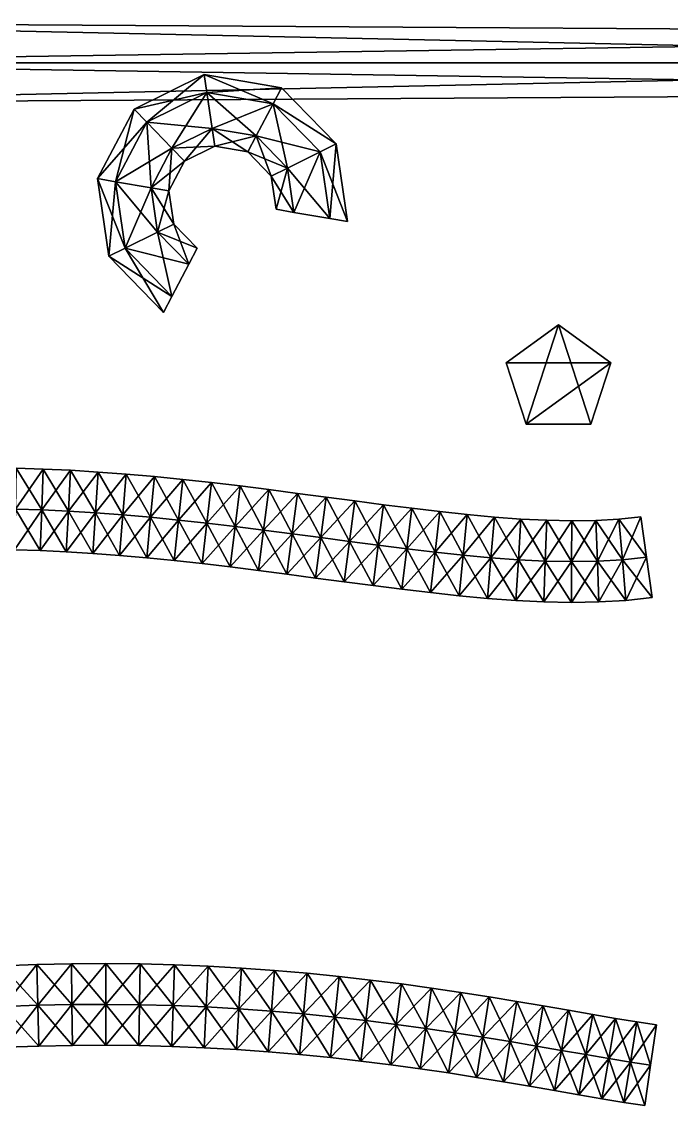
# Model space of a CAD drawing. Extents: x -2.49 to 2.49, y -2.49 to 2.49.
# Drawn here: x 0.542 to 1.378, y 1.074 to 2.491 of the extents above; entities that cross this region are included whole.
import ezdxf

# ---------------------------------------------------------------- set-up
doc = ezdxf.new("R2010")
doc.units = 0

# ---------------------------------------------------------------- blocks, each defined once
blk = doc.blocks.new('Cylinder_028_Cylinder_030')
mesh = blk.add_polyface()
corners = [(1.232215, 2.101517, -0.06096), (1.232214, 2.101517, 0.06096), (1.299467, 2.052655, 0.06096), (1.299466, 2.052655, -0.060959), (1.273778, 1.973595, 0.06096), (1.273778, 1.973595, -0.060959), (1.19065, 1.973595, 0.06096), (1.19065, 1.973595, -0.060959), (1.164962, 2.052655, 0.06096), (1.164962, 2.052655, -0.06096)]
mesh.append_faces([[corners[k] for k in face] for face in [(0, 1, 2), (0, 2, 3), (3, 2, 4), (3, 4, 5), (5, 4, 6), (5, 6, 7), (2, 1, 8), (2, 8, 6), (6, 4, 2), (9, 8, 1), (9, 1, 0), (7, 6, 8), (7, 8, 9), (0, 3, 5), (0, 5, 7), (7, 9, 0)]])
blk = doc.blocks.new('NurbsCircle_NurbsCircle_020')
mesh = blk.add_polyface()
corners = [(0, -2.438564, 0.000015), (-2.438517, -2.438516, 0.000015), (-2.401425, -2.401424, 0.000015), (0, -2.386109, 0.000015), (0, -2.491019, 0.000015), (-2.475608, -2.475608, 0.000015), (0, -2.49102, 0.05247), (-2.475608, -2.475608, 0.05247), (0, -2.491019, 0.104925), (-2.475607, -2.475608, 0.104926), (0, -2.438565, 0.104926), (-2.438517, -2.438516, 0.104925), (0, -2.38611, 0.104926), (-2.401424, -2.401424, 0.104926), (0, -2.386109, 0.05247), (-2.401425, -2.401425, 0.05247), (-2.438565, 0, 0.000015), (-2.386109, 0, 0.000015), (-2.491019, 0, 0.000015), (-2.491019, 0, 0.052471), (-2.491019, 0, 0.104926), (-2.438565, 0, 0.104926), (-2.386109, 0, 0.104926), (-2.386109, 0, 0.052471), (-2.438517, 2.438517, 0.000016), (-2.401424, 2.401424, 0.000015), (-2.475608, 2.475608, 0.000016), (-2.475608, 2.475608, 0.052471), (-2.475608, 2.475608, 0.104926), (-2.438517, 2.438517, 0.104926), (-2.401424, 2.401425, 0.104927), (-2.401424, 2.401424, 0.052471), (0, 2.438565, 0.000016), (0, 2.386109, 0.000016), (0, 2.49102, 0.000016), (0, 2.49102, 0.052471), (0, 2.49102, 0.104927), (0, 2.438565, 0.104926), (0, 2.386109, 0.104926), (0, 2.386109, 0.052471), (2.438517, 2.438516, 0.000016), (2.401425, 2.401424, 0.000016), (2.475608, 2.475608, 0.000016), (2.475608, 2.475608, 0.052471), (2.475607, 2.475608, 0.104926), (2.438517, 2.438516, 0.104926), (2.401425, 2.401424, 0.104926), (2.401425, 2.401424, 0.052472), (2.438565, 0, 0.000015), (2.386109, 0, 0.000015), (2.491019, 0, 0.000015), (2.49102, 0, 0.05247), (2.491019, 0, 0.104926), (2.438565, 0, 0.104926), (2.386109, 0, 0.104926), (2.386109, 0, 0.05247), (2.438516, -2.438517, 0.000015), (2.401424, -2.401424, 0.000015), (2.475608, -2.475607, 0.000015), (2.475608, -2.475607, 0.05247), (2.475608, -2.475607, 0.104925), (2.438516, -2.438517, 0.104926), (2.401425, -2.401425, 0.104926), (2.401425, -2.401425, 0.05247)]
mesh.append_faces([[corners[k] for k in face] for face in [(0, 1, 2), (0, 2, 3), (4, 5, 1), (4, 1, 0), (6, 7, 5), (6, 5, 4), (8, 9, 7), (8, 7, 6), (10, 11, 9), (10, 9, 8), (12, 13, 11), (12, 11, 10), (14, 15, 13), (14, 13, 12), (3, 2, 15), (3, 15, 14), (1, 16, 17), (1, 17, 2), (5, 18, 16), (5, 16, 1), (7, 19, 18), (7, 18, 5), (9, 20, 19), (9, 19, 7), (11, 21, 20), (11, 20, 9), (13, 22, 21), (13, 21, 11), (15, 23, 22), (15, 22, 13), (2, 17, 23), (2, 23, 15), (16, 24, 25), (16, 25, 17), (18, 26, 24), (18, 24, 16), (19, 27, 26), (19, 26, 18), (20, 28, 27), (20, 27, 19), (21, 29, 28), (21, 28, 20), (22, 30, 29), (22, 29, 21), (23, 31, 30), (23, 30, 22), (17, 25, 31), (17, 31, 23), (24, 32, 33), (24, 33, 25), (26, 34, 32), (26, 32, 24), (27, 35, 34), (27, 34, 26), (28, 36, 35), (28, 35, 27), (29, 37, 36), (29, 36, 28), (30, 38, 37), (30, 37, 29), (31, 39, 38), (31, 38, 30), (25, 33, 39), (25, 39, 31), (32, 40, 41), (32, 41, 33), (34, 42, 40), (34, 40, 32), (35, 43, 42), (35, 42, 34), (36, 44, 43), (36, 43, 35), (37, 45, 44), (37, 44, 36), (38, 46, 45), (38, 45, 37), (39, 47, 46), (39, 46, 38), (33, 41, 47), (33, 47, 39), (40, 48, 49), (40, 49, 41), (42, 50, 48), (42, 48, 40), (43, 51, 50), (43, 50, 42), (44, 52, 51), (44, 51, 43), (45, 53, 52), (45, 52, 44), (46, 54, 53), (46, 53, 45), (47, 55, 54), (47, 54, 46), (41, 49, 55), (41, 55, 47), (48, 56, 57), (48, 57, 49), (50, 58, 56), (50, 56, 48), (51, 59, 58), (51, 58, 50), (52, 60, 59), (52, 59, 51), (53, 61, 60), (53, 60, 52), (54, 62, 61), (54, 61, 53), (55, 63, 62), (55, 62, 54), (49, 57, 63), (49, 63, 55), (56, 0, 3), (56, 3, 57), (58, 4, 0), (58, 0, 56), (59, 6, 4), (59, 4, 58), (60, 8, 6), (60, 6, 59), (61, 10, 8), (61, 8, 60), (62, 12, 10), (62, 10, 61), (63, 14, 12), (63, 12, 62), (57, 3, 14), (57, 14, 63)]])
blk = doc.blocks.new('NurbsPath_016_NurbsPath_017')
mesh = blk.add_polyface()
corners = [(0.429172, 1.219819, -0.000901), (0.473678, 1.222598, -0.000901), (0.47659, 1.170223, -0.000901), (0.425569, 1.272151, -0.000901), (0.470765, 1.274972, -0.000901), (0.425569, 1.272151, 0.051555), (0.470765, 1.274972, 0.051555), (0.425569, 1.272151, 0.10401), (0.470765, 1.274972, 0.10401), (0.429172, 1.219819, 0.10401), (0.473677, 1.222598, 0.10401), (0.432775, 1.167488, 0.10401), (0.47659, 1.170223, 0.10401), (0.432775, 1.167488, 0.051555), (0.47659, 1.170223, 0.051555), (0.432775, 1.167488, -0.000901), (0.518021, 1.224762, -0.000901), (0.520206, 1.172352, -0.000901), (0.515836, 1.277172, -0.000901), (0.515836, 1.277172, 0.051555), (0.515836, 1.277172, 0.10401), (0.518021, 1.224762, 0.10401), (0.520206, 1.172352, 0.10401), (0.520205, 1.172352, 0.051555), (0.562176, 1.226288, -0.000901), (0.563603, 1.173852, -0.000901), (0.56075, 1.278724, -0.000901), (0.56075, 1.278724, 0.051555), (0.56075, 1.278724, 0.10401), (0.562176, 1.226288, 0.10401), (0.563603, 1.173851, 0.10401), (0.563603, 1.173852, 0.051555), (0.606758, 1.174708, -0.000901), (0.606111, 1.22716, -0.000901), (0.605466, 1.279612, -0.000901), (0.605466, 1.279611, 0.051555), (0.605466, 1.279611, 0.10401), (0.606111, 1.22716, 0.10401), (0.606758, 1.174708, 0.10401)]
mesh.append_faces([[corners[k] for k in face] for face in [(0, 1, 2), (3, 4, 1), (5, 6, 4), (7, 8, 6), (9, 10, 8), (11, 12, 10), (13, 14, 12), (15, 2, 14), (1, 16, 17), (1, 17, 2), (4, 18, 16), (4, 16, 1), (6, 19, 18), (6, 18, 4), (8, 20, 19), (8, 19, 6), (10, 21, 20), (10, 20, 8), (12, 22, 21), (12, 21, 10), (14, 23, 22), (14, 22, 12), (2, 17, 23), (2, 23, 14), (16, 24, 25), (16, 25, 17), (18, 26, 24), (18, 24, 16), (19, 27, 26), (19, 26, 18), (20, 28, 27), (20, 27, 19), (21, 29, 28), (21, 28, 20), (22, 30, 29), (22, 29, 21), (23, 31, 30), (23, 30, 22), (17, 25, 31), (17, 31, 23), (24, 32, 25), (26, 33, 24), (27, 34, 26), (28, 35, 27), (29, 36, 28), (30, 37, 29), (31, 38, 30)]])
mesh = blk.add_polyface()
corners = [(0.562176, 1.226288, -0.000901), (0.606111, 1.22716, -0.000901), (0.606758, 1.174708, -0.000901), (0.56075, 1.278724, -0.000901), (0.605466, 1.279612, -0.000901), (0.56075, 1.278724, 0.051555), (0.605466, 1.279611, 0.051555), (0.56075, 1.278724, 0.10401), (0.605466, 1.279611, 0.10401), (0.562176, 1.226288, 0.10401), (0.606111, 1.22716, 0.10401), (0.563603, 1.173851, 0.10401), (0.606758, 1.174708, 0.10401), (0.563603, 1.173852, 0.051555), (0.606758, 1.174709, 0.051555), (0.563603, 1.173852, -0.000901), (0.649791, 1.227369, -0.000901), (0.649642, 1.174914, -0.000901), (0.64994, 1.279824, -0.000901), (0.649941, 1.279824, 0.051555), (0.64994, 1.279824, 0.10401), (0.649791, 1.227369, 0.10401), (0.649642, 1.174914, 0.10401), (0.649642, 1.174914, 0.051555), (0.693175, 1.226914, -0.000901), (0.692222, 1.174467, -0.000901), (0.694127, 1.279361, -0.000901), (0.694127, 1.279361, 0.051555), (0.694127, 1.27936, 0.10401), (0.693175, 1.226914, 0.10401), (0.692222, 1.174467, 0.10401), (0.692222, 1.174467, 0.051555), (0.73446, 1.173375, -0.000901), (0.736217, 1.225802, -0.000901), (0.737974, 1.278228, 0.10401), (0.736217, 1.225802, 0.10401), (0.734461, 1.173375, 0.10401), (0.734461, 1.173375, 0.051555)]
mesh.append_faces([[corners[k] for k in face] for face in [(0, 1, 2), (3, 4, 1), (5, 6, 4), (7, 8, 6), (9, 10, 8), (11, 12, 10), (13, 14, 12), (15, 2, 14), (15, 14, 13), (1, 16, 17), (1, 17, 2), (4, 18, 16), (4, 16, 1), (6, 19, 18), (6, 18, 4), (8, 20, 19), (8, 19, 6), (10, 21, 20), (10, 20, 8), (12, 22, 21), (12, 21, 10), (14, 23, 22), (14, 22, 12), (2, 17, 23), (2, 23, 14), (16, 24, 25), (16, 25, 17), (18, 26, 24), (18, 24, 16), (19, 27, 26), (19, 26, 18), (20, 28, 27), (20, 27, 19), (21, 29, 28), (21, 28, 20), (22, 30, 29), (22, 29, 21), (23, 31, 30), (23, 30, 22), (17, 25, 31), (17, 31, 23), (24, 32, 25), (26, 33, 24), (29, 34, 28), (30, 35, 29), (31, 36, 30), (25, 37, 31)]])
mesh = blk.add_polyface()
corners = [(0.693175, 1.226914, -0.000901), (0.736217, 1.225802, -0.000901), (0.73446, 1.173375, -0.000901), (0.694127, 1.279361, -0.000901), (0.737974, 1.278228, -0.000901), (0.694127, 1.279361, 0.051555), (0.737974, 1.278228, 0.051555), (0.694127, 1.27936, 0.10401), (0.737974, 1.278228, 0.10401), (0.693175, 1.226914, 0.10401), (0.736217, 1.225802, 0.10401), (0.692222, 1.174467, 0.10401), (0.734461, 1.173375, 0.10401), (0.692222, 1.174467, 0.051555), (0.734461, 1.173375, 0.051555), (0.692222, 1.174467, -0.000901), (0.77887, 1.224045, -0.000901), (0.776315, 1.171652, -0.000901), (0.781424, 1.276439, -0.000901), (0.781424, 1.276439, 0.051555), (0.781424, 1.276439, 0.10401), (0.77887, 1.224046, 0.10401), (0.776316, 1.171652, 0.10401), (0.776315, 1.171652, 0.051555), (0.821079, 1.221667, -0.000901), (0.817739, 1.169318, -0.000901), (0.824418, 1.274017, -0.000901), (0.824418, 1.274016, 0.051555), (0.824418, 1.274017, 0.10401), (0.821079, 1.221667, 0.10401), (0.817739, 1.169318, 0.10401), (0.817739, 1.169318, 0.051555), (0.858681, 1.166402, -0.000901), (0.862785, 1.218696, -0.000901), (0.862785, 1.218696, 0.10401), (0.858681, 1.166401, 0.10401), (0.858681, 1.166401, 0.051555)]
mesh.append_faces([[corners[k] for k in face] for face in [(0, 1, 2), (3, 4, 1), (5, 6, 4), (5, 4, 3), (7, 8, 6), (7, 6, 5), (9, 10, 8), (11, 12, 10), (13, 14, 12), (15, 2, 14), (1, 16, 17), (1, 17, 2), (4, 18, 16), (4, 16, 1), (6, 19, 18), (6, 18, 4), (8, 20, 19), (8, 19, 6), (10, 21, 20), (10, 20, 8), (12, 22, 21), (12, 21, 10), (14, 23, 22), (14, 22, 12), (2, 17, 23), (2, 23, 14), (16, 24, 25), (16, 25, 17), (18, 26, 24), (18, 24, 16), (19, 27, 26), (19, 26, 18), (20, 28, 27), (20, 27, 19), (21, 29, 28), (21, 28, 20), (22, 30, 29), (22, 29, 21), (23, 31, 30), (23, 30, 22), (17, 25, 31), (17, 31, 23), (24, 32, 25), (26, 33, 24), (30, 34, 29), (31, 35, 30), (25, 36, 31)]])
mesh = blk.add_polyface()
corners = [(0.821079, 1.221667, -0.000901), (0.862785, 1.218696, -0.000901), (0.858681, 1.166402, -0.000901), (0.824418, 1.274017, -0.000901), (0.86689, 1.270991, -0.000901), (0.824418, 1.274016, 0.051555), (0.866889, 1.270991, 0.051555), (0.824418, 1.274017, 0.10401), (0.86689, 1.270991, 0.10401), (0.821079, 1.221667, 0.10401), (0.862785, 1.218696, 0.10401), (0.817739, 1.169318, 0.10401), (0.858681, 1.166401, 0.10401), (0.817739, 1.169318, 0.051555), (0.858681, 1.166401, 0.051555), (0.817739, 1.169318, -0.000901), (0.903927, 1.215168, -0.000901), (0.899084, 1.162937, -0.000901), (0.90877, 1.2674, -0.000901), (0.90877, 1.2674, 0.051555), (0.90877, 1.2674, 0.10401), (0.903927, 1.215169, 0.10401), (0.899084, 1.162937, 0.10401), (0.899084, 1.162937, 0.051555), (0.944437, 1.211128, -0.000901), (0.938889, 1.158968, -0.000901), (0.949986, 1.26329, -0.000901), (0.949986, 1.26329, 0.051555), (0.949986, 1.26329, 0.10401), (0.944437, 1.211128, 0.10401), (0.938889, 1.158968, 0.10401), (0.938888, 1.158968, 0.051555), (0.978029, 1.154542, -0.000901), (0.984244, 1.206629, 0.10401), (0.978029, 1.154543, 0.10401), (0.97803, 1.154543, 0.051555)]
mesh.append_faces([[corners[k] for k in face] for face in [(0, 1, 2), (3, 4, 1), (5, 6, 4), (5, 4, 3), (7, 8, 6), (7, 6, 5), (9, 10, 8), (9, 8, 7), (11, 12, 10), (13, 14, 12), (15, 2, 14), (1, 16, 17), (1, 17, 2), (4, 18, 16), (4, 16, 1), (6, 19, 18), (6, 18, 4), (8, 20, 19), (8, 19, 6), (10, 21, 20), (10, 20, 8), (12, 22, 21), (12, 21, 10), (14, 23, 22), (14, 22, 12), (2, 17, 23), (2, 23, 14), (16, 24, 25), (16, 25, 17), (18, 26, 24), (18, 24, 16), (19, 27, 26), (19, 26, 18), (20, 28, 27), (20, 27, 19), (21, 29, 28), (21, 28, 20), (22, 30, 29), (22, 29, 21), (23, 31, 30), (23, 30, 22), (17, 25, 31), (17, 31, 23), (24, 32, 25), (30, 33, 29), (31, 34, 30), (25, 35, 31)]])
mesh = blk.add_polyface()
corners = [(0.944437, 1.211128, -0.000901), (0.984244, 1.206629, -0.000901), (0.978029, 1.154542, -0.000901), (0.949986, 1.26329, -0.000901), (0.990459, 1.258715, -0.000901), (0.949986, 1.26329, 0.051555), (0.990459, 1.258715, 0.051555), (0.949986, 1.26329, 0.10401), (0.990458, 1.258715, 0.10401), (0.944437, 1.211128, 0.10401), (0.984244, 1.206629, 0.10401), (0.938889, 1.158968, 0.10401), (0.978029, 1.154543, 0.10401), (0.938888, 1.158968, 0.051555), (0.97803, 1.154543, 0.051555), (0.938889, 1.158968, -0.000901), (1.023272, 1.201727, -0.000901), (1.016439, 1.149719, -0.000901), (1.030104, 1.253736, -0.000901), (1.030104, 1.253736, 0.051555), (1.030104, 1.253737, 0.10401), (1.023272, 1.201727, 0.10401), (1.016439, 1.149719, 0.10401), (1.016439, 1.149719, 0.051555), (1.061439, 1.196492, -0.000901), (1.054044, 1.14456, -0.000901), (1.068834, 1.248423, -0.0009), (1.068834, 1.248423, 0.051555), (1.068834, 1.248423, 0.10401), (1.061439, 1.196492, 0.10401), (1.054043, 1.14456, 0.10401), (1.054043, 1.14456, 0.051555), (1.090768, 1.139138, -0.000901), (1.090768, 1.139138, 0.10401), (1.090768, 1.139138, 0.051555)]
mesh.append_faces([[corners[k] for k in face] for face in [(0, 1, 2), (3, 4, 1), (3, 1, 0), (5, 6, 4), (5, 4, 3), (7, 8, 6), (7, 6, 5), (9, 10, 8), (9, 8, 7), (11, 12, 10), (13, 14, 12), (15, 2, 14), (1, 16, 17), (1, 17, 2), (4, 18, 16), (4, 16, 1), (6, 19, 18), (6, 18, 4), (8, 20, 19), (8, 19, 6), (10, 21, 20), (10, 20, 8), (12, 22, 21), (12, 21, 10), (14, 23, 22), (14, 22, 12), (2, 17, 23), (2, 23, 14), (16, 24, 25), (16, 25, 17), (18, 26, 24), (18, 24, 16), (19, 27, 26), (19, 26, 18), (20, 28, 27), (20, 27, 19), (21, 29, 28), (21, 28, 20), (22, 30, 29), (22, 29, 21), (23, 31, 30), (23, 30, 22), (17, 25, 31), (17, 31, 23), (24, 32, 25), (31, 33, 30), (25, 34, 31)]])
mesh = blk.add_polyface()
corners = [(1.061439, 1.196492, -0.000901), (1.098661, 1.190996, -0.000901), (1.090768, 1.139138, -0.000901), (1.068834, 1.248423, -0.0009), (1.106554, 1.242855, -0.000901), (1.068834, 1.248423, 0.051555), (1.106554, 1.242855, 0.051555), (1.068834, 1.248423, 0.10401), (1.106554, 1.242855, 0.10401), (1.061439, 1.196492, 0.10401), (1.098661, 1.190996, 0.10401), (1.054043, 1.14456, 0.10401), (1.090768, 1.139138, 0.10401), (1.054043, 1.14456, 0.051555), (1.090768, 1.139138, 0.051555), (1.054044, 1.14456, -0.000901), (1.134848, 1.185323, -0.000901), (1.126533, 1.133531, -0.000901), (1.143164, 1.237115, -0.000901), (1.143164, 1.237115, 0.051555), (1.143164, 1.237115, 0.10401), (1.134848, 1.185323, 0.10401), (1.126533, 1.133531, 0.10401), (1.126532, 1.133531, 0.051555), (1.169907, 1.179561, -0.0009), (1.161256, 1.127824, -0.000901), (1.178558, 1.231298, -0.0009), (1.178558, 1.231298, 0.051554), (1.178558, 1.231298, 0.10401), (1.169907, 1.179561, 0.10401), (1.161256, 1.127824, 0.10401), (1.161257, 1.127823, 0.051555), (1.194858, 1.12211, 0.10401), (1.194858, 1.12211, 0.051555)]
mesh.append_faces([[corners[k] for k in face] for face in [(0, 1, 2), (3, 4, 1), (3, 1, 0), (5, 6, 4), (5, 4, 3), (7, 8, 6), (7, 6, 5), (9, 10, 8), (9, 8, 7), (11, 12, 10), (11, 10, 9), (13, 14, 12), (15, 2, 14), (1, 16, 17), (1, 17, 2), (4, 18, 16), (4, 16, 1), (6, 19, 18), (6, 18, 4), (8, 20, 19), (8, 19, 6), (10, 21, 20), (10, 20, 8), (12, 22, 21), (12, 21, 10), (14, 23, 22), (14, 22, 12), (2, 17, 23), (2, 23, 14), (16, 24, 25), (16, 25, 17), (18, 26, 24), (18, 24, 16), (19, 27, 26), (19, 26, 18), (20, 28, 27), (20, 27, 19), (21, 29, 28), (21, 28, 20), (22, 30, 29), (22, 29, 21), (23, 31, 30), (23, 30, 22), (17, 25, 31), (17, 31, 23), (31, 32, 30), (25, 33, 31)]])
mesh = blk.add_polyface()
corners = [(1.169907, 1.179561, -0.0009), (1.203739, 1.173808, -0.000901), (1.194858, 1.12211, -0.0009), (1.161256, 1.127824, -0.000901), (1.178558, 1.231298, -0.0009), (1.21262, 1.225506, -0.000901), (1.178558, 1.231298, 0.051554), (1.21262, 1.225506, 0.051555), (1.178558, 1.231298, 0.10401), (1.21262, 1.225506, 0.10401), (1.169907, 1.179561, 0.10401), (1.203739, 1.173808, 0.10401), (1.161256, 1.127824, 0.10401), (1.194858, 1.12211, 0.10401), (1.161257, 1.127823, 0.051555), (1.194858, 1.12211, 0.051555), (1.236241, 1.168168, -0.000901), (1.227253, 1.116488, -0.0009), (1.245229, 1.219847, -0.0009), (1.245229, 1.219847, 0.051554), (1.245229, 1.219847, 0.10401), (1.236241, 1.168168, 0.10401), (1.227253, 1.116488, 0.10401), (1.227253, 1.116488, 0.051555), (1.267306, 1.162753, -0.000901), (1.258362, 1.111066, -0.0009), (1.27625, 1.214441, -0.000901), (1.27625, 1.214441, 0.051555), (1.276249, 1.21444, 0.10401), (1.267306, 1.162753, 0.10401), (1.258363, 1.111066, 0.10401), (1.258362, 1.111066, 0.051554), (1.28811, 1.105956, 0.051555)]
mesh.append_faces([[corners[k] for k in face] for face in [(0, 1, 2), (0, 2, 3), (4, 5, 1), (4, 1, 0), (6, 7, 5), (6, 5, 4), (8, 9, 7), (8, 7, 6), (10, 11, 9), (10, 9, 8), (12, 13, 11), (12, 11, 10), (14, 15, 13), (3, 2, 15), (1, 16, 17), (1, 17, 2), (5, 18, 16), (5, 16, 1), (7, 19, 18), (7, 18, 5), (9, 20, 19), (9, 19, 7), (11, 21, 20), (11, 20, 9), (13, 22, 21), (13, 21, 11), (15, 23, 22), (15, 22, 13), (2, 17, 23), (2, 23, 15), (16, 24, 25), (16, 25, 17), (18, 26, 24), (18, 24, 16), (19, 27, 26), (19, 26, 18), (20, 28, 27), (20, 27, 19), (21, 29, 28), (21, 28, 20), (22, 30, 29), (22, 29, 21), (23, 31, 30), (23, 30, 22), (17, 25, 31), (17, 31, 23), (25, 32, 31)]])
mesh = blk.add_polyface()
corners = [(1.267306, 1.162753, -0.000901), (1.296821, 1.157684, -0.000901), (1.28811, 1.105957, -0.000901), (1.258362, 1.111066, -0.0009), (1.27625, 1.214441, -0.000901), (1.305533, 1.20941, -0.000901), (1.27625, 1.214441, 0.051555), (1.305533, 1.20941, 0.051554), (1.276249, 1.21444, 0.10401), (1.305533, 1.209411, 0.10401), (1.267306, 1.162753, 0.10401), (1.296821, 1.157683, 0.10401), (1.258363, 1.111066, 0.10401), (1.28811, 1.105956, 0.10401), (1.258362, 1.111066, 0.051554), (1.28811, 1.105956, 0.051555), (1.324671, 1.153086, -0.0009), (1.316431, 1.101282, -0.000901), (1.332912, 1.20489, -0.000901), (1.332912, 1.20489, 0.051555), (1.332912, 1.20489, 0.10401), (1.324671, 1.153086, 0.10401), (1.31643, 1.101282, 0.10401), (1.316431, 1.101282, 0.051555), (1.350735, 1.149096, -0.000901), (1.343215, 1.097183, -0.0009), (1.358254, 1.20101, -0.000901), (1.358254, 1.20101, 0.051555), (1.358254, 1.20101, 0.10401), (1.350735, 1.149096, 0.10401), (1.343215, 1.097182, 0.10401), (1.343215, 1.097183, 0.051555)]
mesh.append_faces([[corners[k] for k in face] for face in [(0, 1, 2), (0, 2, 3), (4, 5, 1), (4, 1, 0), (6, 7, 5), (6, 5, 4), (8, 9, 7), (8, 7, 6), (10, 11, 9), (10, 9, 8), (12, 13, 11), (12, 11, 10), (14, 15, 13), (14, 13, 12), (3, 2, 15), (1, 16, 17), (1, 17, 2), (5, 18, 16), (5, 16, 1), (7, 19, 18), (7, 18, 5), (9, 20, 19), (9, 19, 7), (11, 21, 20), (11, 20, 9), (13, 22, 21), (13, 21, 11), (15, 23, 22), (15, 22, 13), (2, 17, 23), (2, 23, 15), (16, 24, 25), (16, 25, 17), (18, 26, 24), (18, 24, 16), (19, 27, 26), (19, 26, 18), (20, 28, 27), (20, 27, 19), (21, 29, 28), (21, 28, 20), (22, 30, 29), (22, 29, 21), (23, 31, 30), (23, 30, 22), (17, 25, 31), (17, 31, 23)]])
blk = doc.blocks.new('NurbsPath_018_NurbsPath_019')
mesh = blk.add_polyface()
corners = [(0.499901, 1.86491, -0.000901), (0.533359, 1.864522, -0.000901), (0.532299, 1.812077, -0.000901), (0.500039, 1.917364, -0.000901), (0.534419, 1.916967, -0.000901), (0.500039, 1.917365, 0.051555), (0.534419, 1.916968, 0.051555), (0.500039, 1.917365, 0.10401), (0.534419, 1.916967, 0.10401), (0.499901, 1.86491, 0.10401), (0.533359, 1.864523, 0.10401), (0.499764, 1.812455, 0.10401), (0.532299, 1.812079, 0.10401), (0.499764, 1.812454, 0.051555), (0.532299, 1.812078, 0.051555), (0.499764, 1.812454, -0.000901), (0.567293, 1.863543, -0.000901), (0.565349, 1.811125, -0.000901), (0.569237, 1.915963, -0.000901), (0.569237, 1.915963, 0.051555), (0.569237, 1.915963, 0.10401), (0.567293, 1.863544, 0.10401), (0.565349, 1.811125, 0.10401), (0.565349, 1.811125, 0.051555), (0.601687, 1.861985, -0.000901), (0.598906, 1.809603, -0.000901), (0.604467, 1.914367, -0.000901), (0.604467, 1.914367, 0.051555), (0.604467, 1.914367, 0.10401), (0.601687, 1.861985, 0.10401), (0.598907, 1.809603, 0.10401), (0.598906, 1.809603, 0.051555), (0.632958, 1.807532, -0.000901), (0.636517, 1.859866, -0.000901), (0.640076, 1.912201, -0.000901), (0.640076, 1.9122, 0.10401), (0.636517, 1.859866, 0.10401), (0.632958, 1.807532, 0.10401), (0.632958, 1.807532, 0.051555)]
mesh.append_faces([[corners[k] for k in face] for face in [(0, 1, 2), (3, 4, 1), (5, 6, 4), (7, 8, 6), (9, 10, 8), (11, 12, 10), (13, 14, 12), (15, 2, 14), (1, 16, 17), (1, 17, 2), (4, 18, 16), (4, 16, 1), (6, 19, 18), (6, 18, 4), (8, 20, 19), (8, 19, 6), (10, 21, 20), (10, 20, 8), (12, 22, 21), (12, 21, 10), (14, 23, 22), (14, 22, 12), (2, 17, 23), (2, 23, 14), (16, 24, 25), (16, 25, 17), (18, 26, 24), (18, 24, 16), (19, 27, 26), (19, 26, 18), (20, 28, 27), (20, 27, 19), (21, 29, 28), (21, 28, 20), (22, 30, 29), (22, 29, 21), (23, 31, 30), (23, 30, 22), (17, 25, 31), (17, 31, 23), (24, 32, 25), (26, 33, 24), (27, 34, 26), (29, 35, 28), (30, 36, 29), (31, 37, 30), (25, 38, 31)]])
mesh = blk.add_polyface()
corners = [(0.601687, 1.861985, -0.000901), (0.636517, 1.859866, -0.000901), (0.632958, 1.807532, -0.000901), (0.604467, 1.914367, -0.000901), (0.640076, 1.912201, -0.000901), (0.604467, 1.914367, 0.051555), (0.640076, 1.912201, 0.051555), (0.604467, 1.914367, 0.10401), (0.640076, 1.9122, 0.10401), (0.601687, 1.861985, 0.10401), (0.636517, 1.859866, 0.10401), (0.598907, 1.809603, 0.10401), (0.632958, 1.807532, 0.10401), (0.598906, 1.809603, 0.051555), (0.632958, 1.807532, 0.051555), (0.598906, 1.809603, -0.000901), (0.671756, 1.857216, -0.000901), (0.667482, 1.804935, -0.000901), (0.67603, 1.909496, -0.000901), (0.67603, 1.909497, 0.051555), (0.67603, 1.909497, 0.10401), (0.671756, 1.857216, 0.10401), (0.667482, 1.804935, 0.10401), (0.667482, 1.804935, 0.051555), (0.707371, 1.85407, -0.000901), (0.702453, 1.801846, -0.000901), (0.712289, 1.906295, -0.000901), (0.712289, 1.906295, 0.051555), (0.712289, 1.906295, 0.10401), (0.707371, 1.854071, 0.10401), (0.702453, 1.801846, 0.10401), (0.702453, 1.801846, 0.051555), (0.737841, 1.798306, -0.000901), (0.743325, 1.850474, -0.000901), (0.748807, 1.902643, 0.10401), (0.743325, 1.850474, 0.10401), (0.737841, 1.798306, 0.10401), (0.737841, 1.798306, 0.051555)]
mesh.append_faces([[corners[k] for k in face] for face in [(0, 1, 2), (3, 4, 1), (5, 6, 4), (7, 8, 6), (7, 6, 5), (9, 10, 8), (11, 12, 10), (13, 14, 12), (15, 2, 14), (1, 16, 17), (1, 17, 2), (4, 18, 16), (4, 16, 1), (6, 19, 18), (6, 18, 4), (8, 20, 19), (8, 19, 6), (10, 21, 20), (10, 20, 8), (12, 22, 21), (12, 21, 10), (14, 23, 22), (14, 22, 12), (2, 17, 23), (2, 23, 14), (16, 24, 25), (16, 25, 17), (18, 26, 24), (18, 24, 16), (19, 27, 26), (19, 26, 18), (20, 28, 27), (20, 27, 19), (21, 29, 28), (21, 28, 20), (22, 30, 29), (22, 29, 21), (23, 31, 30), (23, 30, 22), (17, 25, 31), (17, 31, 23), (24, 32, 25), (26, 33, 24), (29, 34, 28), (30, 35, 29), (31, 36, 30), (25, 37, 31)]])
mesh = blk.add_polyface()
corners = [(0.707371, 1.85407, -0.000901), (0.743325, 1.850474, -0.000901), (0.737841, 1.798306, -0.000901), (0.712289, 1.906295, -0.000901), (0.748807, 1.902643, -0.000901), (0.712289, 1.906295, 0.051555), (0.748808, 1.902643, 0.051555), (0.712289, 1.906295, 0.10401), (0.748807, 1.902643, 0.10401), (0.707371, 1.854071, 0.10401), (0.743325, 1.850474, 0.10401), (0.702453, 1.801846, 0.10401), (0.737841, 1.798306, 0.10401), (0.702453, 1.801846, 0.051555), (0.737841, 1.798306, 0.051555), (0.702453, 1.801846, -0.000901), (0.779573, 1.84648, -0.000901), (0.773608, 1.794364, -0.000901), (0.785538, 1.898595, -0.000901), (0.785538, 1.898595, 0.051555), (0.785538, 1.898596, 0.10401), (0.779573, 1.84648, 0.10401), (0.773608, 1.794365, 0.10401), (0.773609, 1.794364, 0.051555), (0.81607, 1.842147, -0.000901), (0.809714, 1.790079, -0.000901), (0.822425, 1.894217, -0.0009), (0.822425, 1.894217, 0.051555), (0.822425, 1.894217, 0.10401), (0.81607, 1.842147, 0.10401), (0.809715, 1.790079, 0.10401), (0.809715, 1.790079, 0.051554), (0.846113, 1.785514, -0.000901), (0.852761, 1.837547, -0.000901), (0.852761, 1.837546, 0.10401), (0.846112, 1.785514, 0.10401), (0.846112, 1.785514, 0.051555)]
mesh.append_faces([[corners[k] for k in face] for face in [(0, 1, 2), (3, 4, 1), (5, 6, 4), (5, 4, 3), (7, 8, 6), (7, 6, 5), (9, 10, 8), (11, 12, 10), (13, 14, 12), (15, 2, 14), (1, 16, 17), (1, 17, 2), (4, 18, 16), (4, 16, 1), (6, 19, 18), (6, 18, 4), (8, 20, 19), (8, 19, 6), (10, 21, 20), (10, 20, 8), (12, 22, 21), (12, 21, 10), (14, 23, 22), (14, 22, 12), (2, 17, 23), (2, 23, 14), (16, 24, 25), (16, 25, 17), (18, 26, 24), (18, 24, 16), (19, 27, 26), (19, 26, 18), (20, 28, 27), (20, 27, 19), (21, 29, 28), (21, 28, 20), (22, 30, 29), (22, 29, 21), (23, 31, 30), (23, 30, 22), (17, 25, 31), (17, 31, 23), (24, 32, 25), (26, 33, 24), (30, 34, 29), (31, 35, 30), (25, 36, 31)]])
mesh = blk.add_polyface()
corners = [(0.81607, 1.842147, -0.000901), (0.852761, 1.837547, -0.000901), (0.846113, 1.785514, -0.000901), (0.822425, 1.894217, -0.0009), (0.85941, 1.889579, -0.000901), (0.822425, 1.894217, 0.051555), (0.85941, 1.889579, 0.051555), (0.822425, 1.894217, 0.10401), (0.85941, 1.889579, 0.10401), (0.81607, 1.842147, 0.10401), (0.852761, 1.837546, 0.10401), (0.809715, 1.790079, 0.10401), (0.846112, 1.785514, 0.10401), (0.809715, 1.790079, 0.051554), (0.846112, 1.785514, 0.051555), (0.809714, 1.790079, -0.000901), (0.88959, 1.832753, -0.000901), (0.882752, 1.780745, -0.000901), (0.896427, 1.884761, -0.0009), (0.896427, 1.884761, 0.051555), (0.896428, 1.884761, 0.10401), (0.88959, 1.832753, 0.10401), (0.882752, 1.780745, 0.10401), (0.882752, 1.780745, 0.051555), (0.926493, 1.827852, -0.000901), (0.919578, 1.775855, -0.0009), (0.933407, 1.87985, -0.000901), (0.933407, 1.879851, 0.051555), (0.933407, 1.879851, 0.10401), (0.926493, 1.827852, 0.10401), (0.919579, 1.775855, 0.10401), (0.919578, 1.775854, 0.051555), (0.956533, 1.770934, -0.000901), (0.963403, 1.822938, 0.10401), (0.956533, 1.770934, 0.10401), (0.956533, 1.770935, 0.051555)]
mesh.append_faces([[corners[k] for k in face] for face in [(0, 1, 2), (3, 4, 1), (5, 6, 4), (5, 4, 3), (7, 8, 6), (7, 6, 5), (9, 10, 8), (9, 8, 7), (11, 12, 10), (13, 14, 12), (15, 2, 14), (1, 16, 17), (1, 17, 2), (4, 18, 16), (4, 16, 1), (6, 19, 18), (6, 18, 4), (8, 20, 19), (8, 19, 6), (10, 21, 20), (10, 20, 8), (12, 22, 21), (12, 21, 10), (14, 23, 22), (14, 22, 12), (2, 17, 23), (2, 23, 14), (16, 24, 25), (16, 25, 17), (18, 26, 24), (18, 24, 16), (19, 27, 26), (19, 26, 18), (20, 28, 27), (20, 27, 19), (21, 29, 28), (21, 28, 20), (22, 30, 29), (22, 29, 21), (23, 31, 30), (23, 30, 22), (17, 25, 31), (17, 31, 23), (24, 32, 25), (30, 33, 29), (31, 34, 30), (25, 35, 31)]])
mesh = blk.add_polyface()
corners = [(0.926493, 1.827852, -0.000901), (0.963403, 1.822938, -0.000901), (0.956533, 1.770934, -0.000901), (0.933407, 1.87985, -0.000901), (0.970272, 1.874941, -0.000901), (0.933407, 1.879851, 0.051555), (0.970272, 1.874942, 0.051555), (0.933407, 1.879851, 0.10401), (0.970272, 1.874941, 0.10401), (0.926493, 1.827852, 0.10401), (0.963403, 1.822938, 0.10401), (0.919579, 1.775855, 0.10401), (0.956533, 1.770934, 0.10401), (0.919578, 1.775854, 0.051555), (0.956533, 1.770935, 0.051555), (0.919578, 1.775855, -0.0009), (1.000246, 1.81811, -0.000901), (0.993555, 1.766084, -0.000901), (1.006937, 1.870137, -0.000901), (1.006937, 1.870137, 0.051555), (1.006938, 1.870137, 0.10401), (1.000246, 1.81811, 0.10401), (0.993555, 1.766084, 0.10401), (0.993555, 1.766084, 0.051555), (1.036946, 1.813479, -0.000901), (1.030579, 1.761412, -0.000901), (1.043313, 1.865547, -0.000901), (1.043313, 1.865547, 0.051555), (1.043313, 1.865547, 0.10401), (1.036946, 1.81348, 0.10401), (1.030579, 1.761411, 0.10401), (1.030579, 1.761412, 0.051555), (1.067538, 1.757037, -0.000901), (1.067538, 1.757037, 0.10401), (1.067538, 1.757037, 0.051555)]
mesh.append_faces([[corners[k] for k in face] for face in [(0, 1, 2), (3, 4, 1), (3, 1, 0), (5, 6, 4), (5, 4, 3), (7, 8, 6), (7, 6, 5), (9, 10, 8), (9, 8, 7), (11, 12, 10), (13, 14, 12), (15, 2, 14), (1, 16, 17), (1, 17, 2), (4, 18, 16), (4, 16, 1), (6, 19, 18), (6, 18, 4), (8, 20, 19), (8, 19, 6), (10, 21, 20), (10, 20, 8), (12, 22, 21), (12, 21, 10), (14, 23, 22), (14, 22, 12), (2, 17, 23), (2, 23, 14), (16, 24, 25), (16, 25, 17), (18, 26, 24), (18, 24, 16), (19, 27, 26), (19, 26, 18), (20, 28, 27), (20, 27, 19), (21, 29, 28), (21, 28, 20), (22, 30, 29), (22, 29, 21), (23, 31, 30), (23, 30, 22), (17, 25, 31), (17, 31, 23), (24, 32, 25), (31, 33, 30), (25, 34, 31)]])
mesh = blk.add_polyface()
corners = [(1.036946, 1.813479, -0.000901), (1.073418, 1.809162, -0.000901), (1.067538, 1.757037, -0.000901), (1.043313, 1.865547, -0.000901), (1.079299, 1.861286, -0.0009), (1.043313, 1.865547, 0.051555), (1.079299, 1.861286, 0.051555), (1.043313, 1.865547, 0.10401), (1.079299, 1.861286, 0.10401), (1.036946, 1.81348, 0.10401), (1.073418, 1.809161, 0.10401), (1.030579, 1.761411, 0.10401), (1.067538, 1.757037, 0.10401), (1.030579, 1.761412, 0.051555), (1.067538, 1.757037, 0.051555), (1.030579, 1.761412, -0.000901), (1.109577, 1.805283, -0.000901), (1.104365, 1.753087, -0.000901), (1.114789, 1.857479, -0.000901), (1.114789, 1.857479, 0.051555), (1.114789, 1.857479, 0.10401), (1.109577, 1.805283, 0.10401), (1.104365, 1.753087, 0.10401), (1.104365, 1.753087, 0.051555), (1.145329, 1.801978, -0.000901), (1.14099, 1.749702, -0.000901), (1.149667, 1.854253, -0.000901), (1.149667, 1.854253, 0.051555), (1.149667, 1.854253, 0.10401), (1.145328, 1.801977, 0.10401), (1.14099, 1.749701, 0.10401), (1.14099, 1.749701, 0.051555), (1.177344, 1.74703, 0.10401), (1.177344, 1.74703, 0.051555)]
mesh.append_faces([[corners[k] for k in face] for face in [(0, 1, 2), (3, 4, 1), (3, 1, 0), (5, 6, 4), (5, 4, 3), (7, 8, 6), (7, 6, 5), (9, 10, 8), (9, 8, 7), (11, 12, 10), (11, 10, 9), (13, 14, 12), (15, 2, 14), (1, 16, 17), (1, 17, 2), (4, 18, 16), (4, 16, 1), (6, 19, 18), (6, 18, 4), (8, 20, 19), (8, 19, 6), (10, 21, 20), (10, 20, 8), (12, 22, 21), (12, 21, 10), (14, 23, 22), (14, 22, 12), (2, 17, 23), (2, 23, 14), (16, 24, 25), (16, 25, 17), (18, 26, 24), (18, 24, 16), (19, 27, 26), (19, 26, 18), (20, 28, 27), (20, 27, 19), (21, 29, 28), (21, 28, 20), (22, 30, 29), (22, 29, 21), (23, 31, 30), (23, 30, 22), (17, 25, 31), (17, 31, 23), (31, 32, 30), (25, 33, 31)]])
mesh = blk.add_polyface()
corners = [(1.145329, 1.801978, -0.000901), (1.180574, 1.799386, -0.0009), (1.177344, 1.74703, -0.000901), (1.14099, 1.749702, -0.000901), (1.149667, 1.854253, -0.000901), (1.183804, 1.851741, -0.000901), (1.149667, 1.854253, 0.051555), (1.183804, 1.851742, 0.051555), (1.149667, 1.854253, 0.10401), (1.183804, 1.851742, 0.10401), (1.145328, 1.801977, 0.10401), (1.180574, 1.799385, 0.10401), (1.14099, 1.749701, 0.10401), (1.177344, 1.74703, 0.10401), (1.14099, 1.749701, 0.051555), (1.177344, 1.74703, 0.051555), (1.215212, 1.797658, -0.0009), (1.21336, 1.745235, -0.000901), (1.217064, 1.850081, -0.000901), (1.217064, 1.850081, 0.051555), (1.217064, 1.850081, 0.10401), (1.215212, 1.797658, 0.10401), (1.21336, 1.745237, 0.10401), (1.21336, 1.745236, 0.051555), (1.249134, 1.796953, -0.000901), (1.248971, 1.744497, -0.000901), (1.249297, 1.849408, -0.000901), (1.249298, 1.849408, 0.051555), (1.249298, 1.849408, 0.10401), (1.249134, 1.796953, 0.10401), (1.248971, 1.744497, 0.10401), (1.248971, 1.744497, 0.051555), (1.280343, 1.849857, 0.10401)]
mesh.append_faces([[corners[k] for k in face] for face in [(0, 1, 2), (0, 2, 3), (4, 5, 1), (4, 1, 0), (6, 7, 5), (6, 5, 4), (8, 9, 7), (8, 7, 6), (10, 11, 9), (10, 9, 8), (12, 13, 11), (12, 11, 10), (14, 15, 13), (3, 2, 15), (1, 16, 17), (1, 17, 2), (5, 18, 16), (5, 16, 1), (7, 19, 18), (7, 18, 5), (9, 20, 19), (9, 19, 7), (11, 21, 20), (11, 20, 9), (13, 22, 21), (13, 21, 11), (15, 23, 22), (15, 22, 13), (2, 17, 23), (2, 23, 15), (16, 24, 25), (16, 25, 17), (18, 26, 24), (18, 24, 16), (19, 27, 26), (19, 26, 18), (20, 28, 27), (20, 27, 19), (21, 29, 28), (21, 28, 20), (22, 30, 29), (22, 29, 21), (23, 31, 30), (23, 30, 22), (17, 25, 31), (17, 31, 23), (29, 32, 28)]])
mesh = blk.add_polyface()
corners = [(1.249134, 1.796953, -0.000901), (1.282228, 1.797435, -0.000901), (1.284112, 1.745014, -0.0009), (1.248971, 1.744497, -0.000901), (1.249297, 1.849408, -0.000901), (1.280343, 1.849857, -0.0009), (1.249298, 1.849408, 0.051555), (1.280343, 1.849857, 0.051555), (1.249298, 1.849408, 0.10401), (1.280343, 1.849857, 0.10401), (1.249134, 1.796953, 0.10401), (1.282227, 1.797435, 0.10401), (1.248971, 1.744497, 0.10401), (1.284112, 1.745014, 0.10401), (1.248971, 1.744497, 0.051555), (1.284112, 1.745014, 0.051555), (1.314375, 1.799279, -0.000901), (1.31872, 1.747004, -0.000901), (1.310029, 1.851555, -0.0009), (1.310029, 1.851554, 0.051555), (1.310029, 1.851554, 0.10401), (1.314374, 1.799279, 0.10401), (1.31872, 1.747004, 0.10401), (1.31872, 1.747004, 0.051555), (1.345452, 1.802667, -0.000901), (1.352645, 1.750707, -0.000901), (1.338259, 1.854627, -0.000901), (1.338259, 1.854627, 0.051555), (1.338259, 1.854627, 0.10401), (1.345452, 1.802667, 0.10401), (1.352645, 1.750707, 0.10401), (1.352645, 1.750707, 0.051555)]
mesh.append_faces([[corners[k] for k in face] for face in [(0, 1, 2), (0, 2, 3), (4, 5, 1), (4, 1, 0), (6, 7, 5), (6, 5, 4), (8, 9, 7), (8, 7, 6), (10, 11, 9), (12, 13, 11), (12, 11, 10), (14, 15, 13), (14, 13, 12), (3, 2, 15), (3, 15, 14), (1, 16, 17), (1, 17, 2), (5, 18, 16), (5, 16, 1), (7, 19, 18), (7, 18, 5), (9, 20, 19), (9, 19, 7), (11, 21, 20), (11, 20, 9), (13, 22, 21), (13, 21, 11), (15, 23, 22), (15, 22, 13), (2, 17, 23), (2, 23, 15), (16, 24, 25), (16, 25, 17), (18, 26, 24), (18, 24, 16), (19, 27, 26), (19, 26, 18), (20, 28, 27), (20, 27, 19), (21, 29, 28), (21, 28, 20), (22, 30, 29), (22, 29, 21), (23, 31, 30), (23, 30, 22), (17, 25, 31), (17, 31, 23)]])
blk = doc.blocks.new('Torus_11')
mesh = blk.add_polyface()
corners = [(0.94625, 2.334168), (0.875868, 2.406403), (0.865015, 2.385771, 0.063091), (0.925343, 2.323855, 0.063091), (0.843311, 2.344506, 0.063091), (0.883529, 2.30323, 0.063091), (0.832458, 2.323874), (0.862622, 2.292916), (0.843311, 2.344506, -0.06309), (0.883529, 2.303229, -0.06309), (0.865016, 2.385771, -0.06309), (0.925343, 2.323855, -0.06309), (0.776469, 2.423472), (0.779816, 2.400402, 0.063091), (0.786511, 2.35426, 0.063091), (0.789858, 2.33119), (0.786511, 2.35426, -0.06309), (0.779816, 2.400402, -0.06309), (0.68602, 2.378857), (0.702289, 2.36216, 0.063091), (0.734826, 2.328766, 0.063091), (0.751095, 2.312069), (0.734826, 2.328766, -0.06309), (0.702289, 2.36216, -0.06309), (0.639069, 2.289598), (0.662045, 2.285652, 0.063091), (0.707997, 2.277761, 0.063091), (0.730973, 2.273814), (0.707997, 2.277761, -0.06309), (0.662045, 2.285652, -0.06309), (0.653551, 2.189788), (0.674458, 2.200102, 0.063091), (0.716272, 2.220727, 0.063091), (0.737179, 2.23104), (0.716273, 2.220726, -0.06309), (0.674458, 2.200101, -0.06309), (0.723933, 2.117553), (0.734786, 2.138185, 0.063091), (0.756491, 2.179449, 0.063091), (0.767343, 2.200082), (0.756491, 2.17945, -0.06309), (0.734786, 2.138186, -0.06309), (0.960732, 2.234359), (0.937756, 2.238304, 0.063091), (0.891804, 2.246195, 0.063091), (0.868828, 2.250141), (0.891804, 2.246196, -0.06309), (0.937756, 2.238304, -0.06309)]
mesh.append_faces([[corners[k] for k in face] for face in [(0, 1, 2), (0, 2, 3), (3, 2, 4), (3, 4, 5), (5, 4, 6), (5, 6, 7), (7, 6, 8), (7, 8, 9), (9, 8, 10), (9, 10, 11), (0, 11, 10), (0, 10, 1), (1, 12, 13), (1, 13, 2), (2, 13, 14), (2, 14, 4), (4, 14, 15), (4, 15, 6), (6, 15, 16), (6, 16, 8), (8, 16, 17), (8, 17, 10), (10, 17, 12), (10, 12, 1), (12, 18, 19), (12, 19, 13), (13, 19, 20), (13, 20, 14), (14, 20, 21), (14, 21, 15), (15, 21, 22), (15, 22, 16), (16, 22, 23), (16, 23, 17), (17, 23, 18), (17, 18, 12), (18, 24, 25), (18, 25, 19), (19, 25, 26), (19, 26, 20), (20, 26, 27), (20, 27, 21), (21, 27, 28), (21, 28, 22), (22, 28, 29), (22, 29, 23), (23, 29, 24), (23, 24, 18), (24, 30, 31), (24, 31, 25), (25, 31, 32), (25, 32, 26), (26, 32, 33), (26, 33, 27), (27, 33, 34), (27, 34, 28), (28, 34, 35), (28, 35, 29), (29, 35, 30), (29, 30, 24), (30, 36, 37), (30, 37, 31), (31, 37, 38), (31, 38, 32), (32, 38, 39), (32, 39, 33), (33, 39, 40), (33, 40, 34), (34, 40, 41), (34, 41, 35), (35, 41, 36), (35, 36, 30), (42, 0, 3), (42, 3, 43), (43, 3, 5), (43, 5, 44), (44, 5, 7), (44, 7, 45), (45, 7, 9), (45, 9, 46), (46, 9, 11), (46, 11, 47), (47, 11, 0), (47, 0, 42)]])

msp = doc.modelspace()

# ---------------------------------------------------------------- block references
for name in ['NurbsCircle_NurbsCircle_020', 'Torus_11', 'Cylinder_028_Cylinder_030', 'NurbsPath_018_NurbsPath_019', 'NurbsPath_016_NurbsPath_017']:
    msp.add_blockref(name, (0, 0))

doc.saveas('drawing.dxf')
